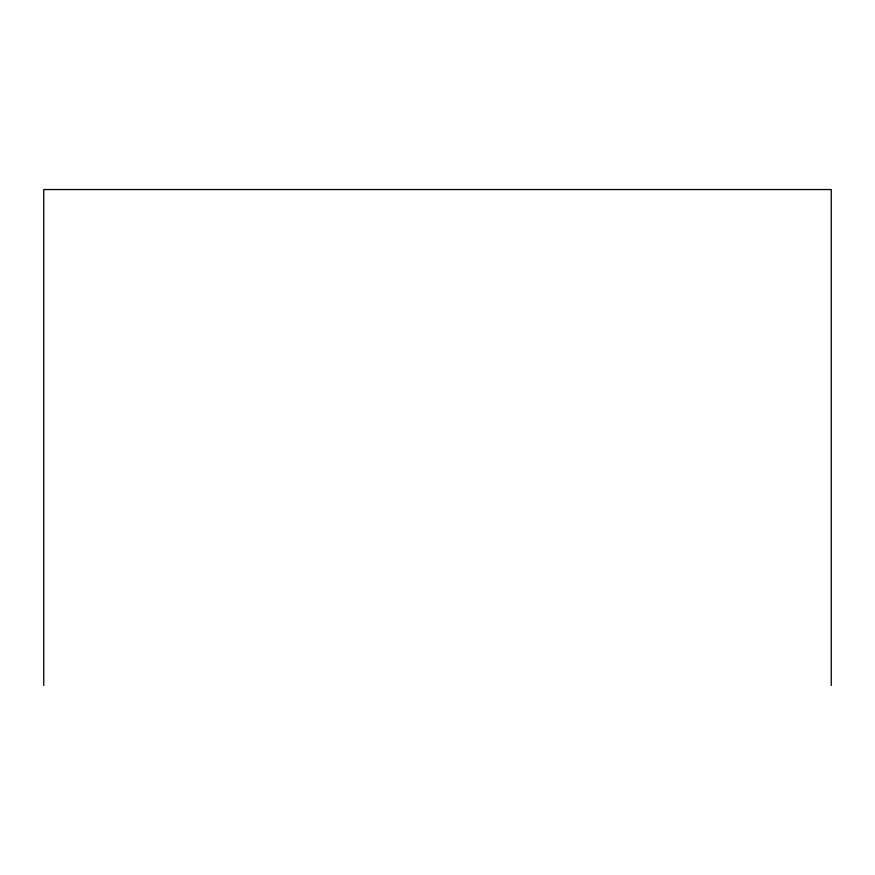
<?xml version="1.0" encoding="UTF-8"?>
<svg xmlns="http://www.w3.org/2000/svg" width="875" height="875" viewBox="0 0 875 875"><rect width="100%" height="100%" fill="white"/><g stroke="black" fill="none" stroke-linecap="round" stroke-linejoin="round"><path stroke-width="1.31" d="M831.25 685.453L831.25 189.547L43.75 189.547L43.75 685.453"/></g></svg>
